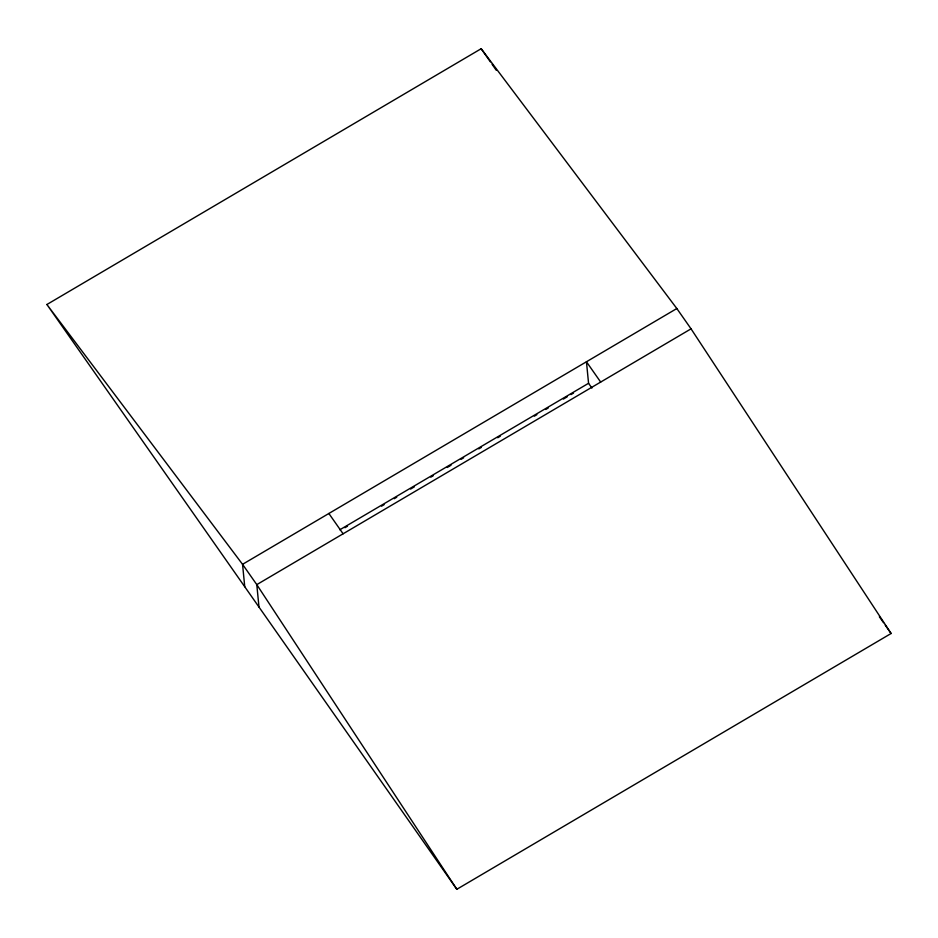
<?xml version="1.0" encoding="UTF-8"?>
<svg xmlns="http://www.w3.org/2000/svg" width="938" height="938" viewBox="0 0 938 938"><rect width="100%" height="100%" fill="white"/><g stroke="black" fill="none" stroke-linecap="round" stroke-linejoin="round"><path stroke-width="1.41" d="M46.9 304.51L481.171 48.717L676.826 308.532L691.048 328.839L891.1 633.49L456.829 889.283L46.9 304.51L242.555 564.324L256.789 584.632L456.829 889.283M676.826 308.532L242.555 564.324L244.748 586.742M339.814 529.794L588.56 383.29L586.449 361.763L600.683 382.071M344.95 527.719L347.482 526.23M381.567 506.157L384.099 504.667M394.195 498.711L396.727 497.222M410.61 489.05L414.397 486.81M430.812 477.149L433.344 475.66M447.227 467.476L451.014 465.248M461.121 459.303L463.642 457.814M478.79 448.88L481.323 447.403M497.738 437.729L500.259 436.24M534.355 416.167L536.876 414.678M545.717 409.472L548.238 407.983M563.398 399.06L567.185 396.821M570.972 394.593L573.493 393.104M691.048 328.839L256.789 584.632L258.982 607.05M481.171 48.717L490.386 61.873M492.063 64.265L496.261 70.244M879.363 616.747L883.549 622.726M885.226 625.118L891.1 633.49M588.56 383.29L591.913 388.062M328.863 513.485L343.097 533.792"/></g></svg>
